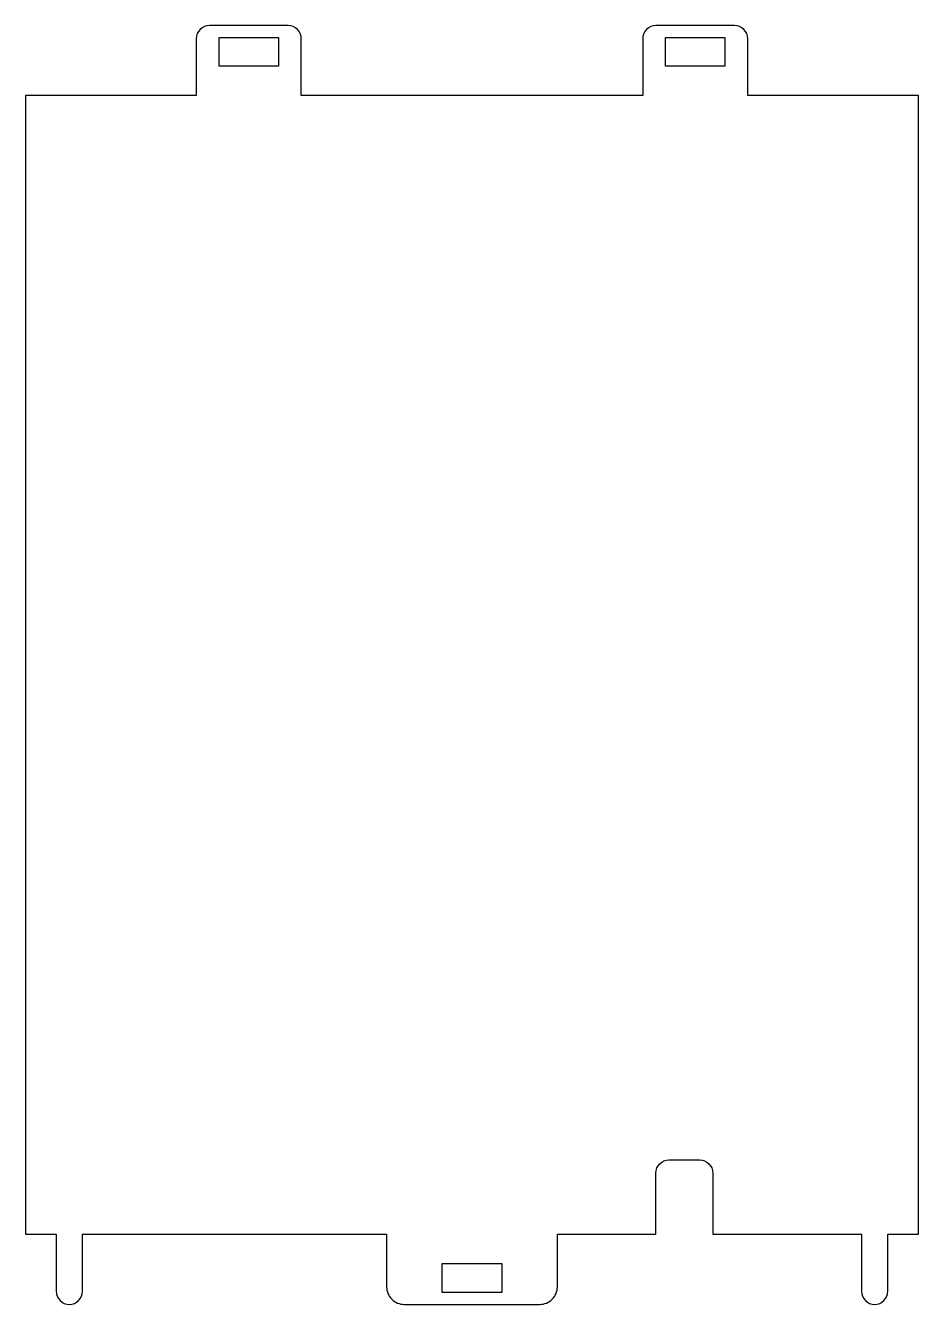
# Model space of a CAD drawing. Extents: x 715 to 817, y 585 to 731.
import ezdxf

# ---------------------------------------------------------------- set-up
doc = ezdxf.new("R2010")
doc.units = 0
doc.layers.get('0').update_dxf_attribs({"linetype": 'CONTINUOUS'})

msp = doc.modelspace()

# ---------------------------------------------------------------- linework, layer by layer
msp.add_lwpolyline([(787.1, 592.58), (787.1, 599.58, -0.414214), (788.6, 601.08), (792.1, 601.08, -0.414214), (793.6, 599.58), (793.6, 592.58), (810.6, 592.58), (810.6, 586.08, 0.414214), (812.1, 584.58, 0.414214), (813.6, 586.08), (813.6, 592.58), (817.1, 592.58), (817.1, 722.58), (797.6, 722.58), (797.6, 729.08, 0.414214), (796.1, 730.58), (787.1, 730.58, 0.414214), (785.6, 729.08), (785.6, 722.58), (760.1, 722.58), (746.6, 722.58), (746.6, 729.08, 0.414214), (745.1, 730.58), (736.1, 730.58, 0.414214), (734.6, 729.08), (734.6, 722.58), (715.1, 722.58), (715.1, 592.58), (718.6, 592.58), (718.6, 586.08, 0.414214), (720.1, 584.58, 0.414214), (721.6, 586.08), (721.6, 592.58), (756.35, 592.58), (756.35, 586.58, 0.414214), (758.35, 584.58), (773.85, 584.58, 0.414214), (775.85, 586.58), (775.85, 592.58)], format="xyb", close=True)
for points in [[(744, 725.93), (737.2, 725.93), (737.2, 729.23), (744, 729.23)], [(788.2, 725.93), (788.2, 729.23), (795, 729.23), (795, 725.93)], [(769.5, 589.23), (769.5, 585.93), (762.7, 585.93), (762.7, 589.23)]]:
    msp.add_lwpolyline(points, close=True)

doc.saveas('drawing.dxf')
